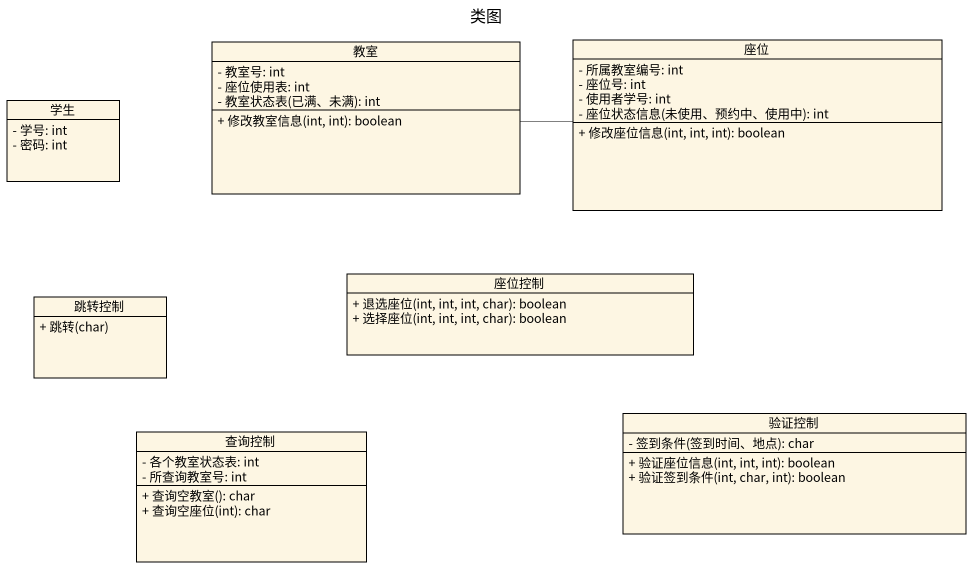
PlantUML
@startuml
title 类图
hide circle
hide empty members
skinparam classAttributeIconSize 0
class 教室 {
  - 教室号: int
  - 座位使用表: int
  {field} - 教室状态表(已满、未满): int
  + 修改教室信息(int, int): boolean
}
class 座位 {
  - 所属教室编号: int
  - 座位号: int
  - 使用者学号: int
  {field} - 座位状态信息(未使用、预约中、使用中): int
  + 修改座位信息(int, int, int): boolean
}
class 学生 {
  - 学号: int
  - 密码: int
}
class 座位控制 {
  + 退选座位(int, int, int, char): boolean
  + 选择座位(int, int, int, char): boolean
}
class 跳转控制 {
  + 跳转(char)
}
class 查询控制 {
  - 各个教室状态表: int
  - 所查询教室号: int
  + 查询空教室(): char
  + 查询空座位(int): char
}
class 验证控制 {
  {field} - 签到条件(签到时间、地点): char
  + 验证座位信息(int, int, int): boolean
  + 验证签到条件(int, char, int): boolean
}
教室 -right- 座位
@enduml
